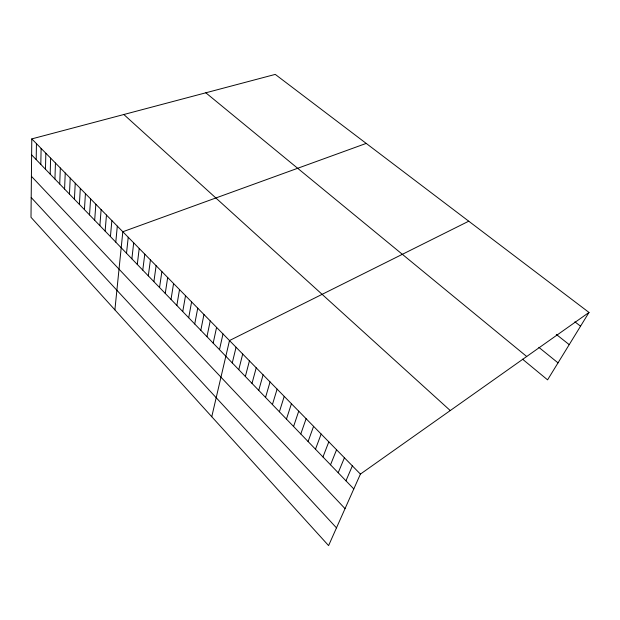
<?xml version="1.0" encoding="UTF-8"?>
<svg xmlns="http://www.w3.org/2000/svg" width="620" height="620" viewBox="0 0 620 620"><rect width="100%" height="100%" fill="white"/><g stroke="black" fill="none" stroke-linecap="round" stroke-linejoin="round"><path stroke-width="0.93" d="M31.791 138.895L31 217.318L328.592 545.6L360.414 474.091L589 312.441L275.264 74.4L31.791 138.895L360.414 474.091M36.2 159.611L36.433 143.631M40.811 164.401L41.114 148.405M45.477 169.229L45.841 153.233M50.181 174.112L50.623 158.108M54.932 179.033L55.444 163.029M59.729 184.008L60.318 167.997M64.573 189.03L65.24 173.019M69.463 194.107L70.215 178.087M74.408 199.229L75.237 183.21M79.399 204.406L80.306 188.379M84.436 209.63L85.428 193.611M89.528 214.915L90.605 198.888M94.674 220.247L95.837 204.228M99.874 225.633L101.122 209.614M105.121 231.082L106.462 215.062M110.422 236.577L111.864 220.565M115.785 242.133L117.312 226.129M114.894 309.868L122.822 231.748L366.211 143.406M126.511 253.254L128.232 237.266M131.874 258.819L133.688 242.831M137.291 264.438L139.206 248.465M142.77 270.119L144.785 254.154M148.304 275.853L150.42 259.896M153.892 281.651L156.116 265.709M159.542 287.51L161.874 271.576M165.253 293.43L167.687 277.512M171.019 299.413L173.569 283.51M176.855 305.459L179.513 289.571M182.745 311.565L185.519 295.701M188.705 317.742L191.596 301.894M194.726 323.989L197.741 308.163M200.81 330.305L203.949 314.495M206.964 336.683L210.226 320.904M213.187 343.131L216.581 327.376M219.48 349.657L222.999 333.924M211.761 416.725L229.493 340.55L468.736 221.201M232.267 362.925L236.065 347.254M238.778 369.667L242.707 354.028M245.357 376.487L249.426 360.879M252.007 383.385L256.223 367.815M258.734 390.368L263.105 374.829M265.546 397.42L270.056 381.928M272.428 404.565L277.101 389.112M279.395 411.789L284.224 396.374M286.448 419.097L291.431 403.729M293.578 426.49L298.731 411.168M300.793 433.969L306.117 418.702M308.094 441.541L313.588 426.328M315.479 449.206L321.152 434.046M322.966 456.963L328.809 441.858M330.53 464.814L336.567 449.764M338.195 472.758L344.418 457.769M345.952 480.802L352.369 465.876M589 312.441L547.576 379.858L522.559 359.197M574.887 321.827L580.553 326.197M556.279 334.405L569.222 344.635M538.857 347.363L558.023 362.863M205.817 92.799L526.706 356.5M123.837 114.514L450.26 410.556M31.628 154.876L353.803 488.94M31.411 176.312L345.038 508.64M31.201 197.524L336.482 527.876"/></g></svg>
